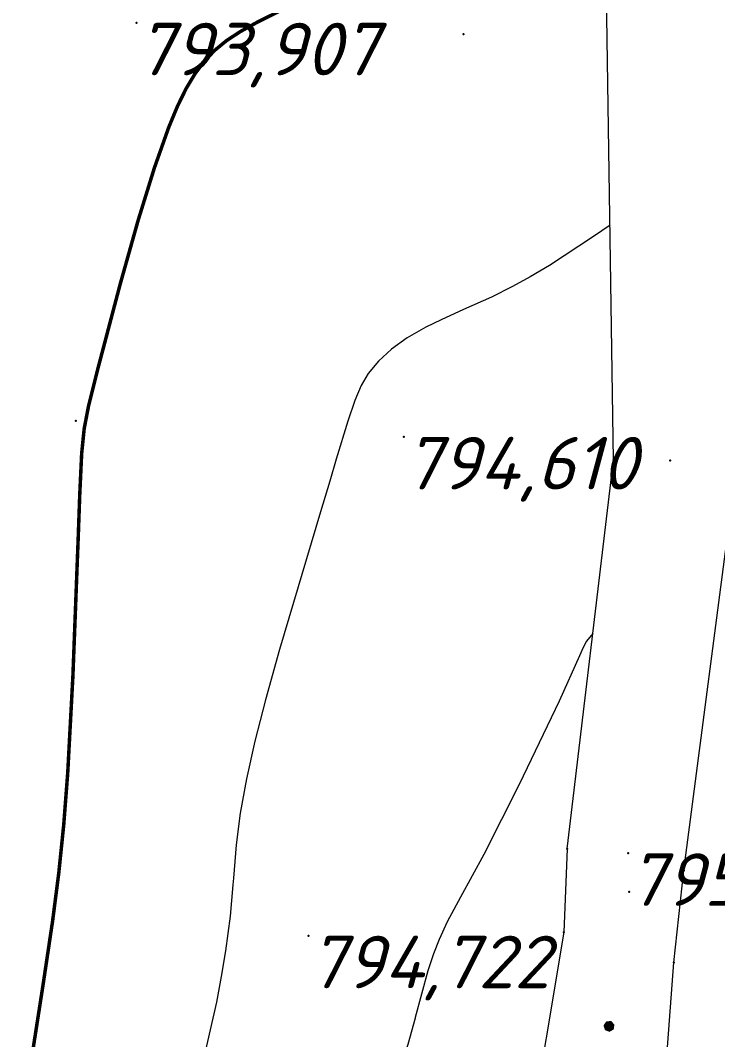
# Model space of a CAD drawing. Header units: metres. Extents: x 629572 to 645168, y 4785785 to 4790166.
# Drawn here: x 634853.11 to 634873.03, y 4788269.22 to 4788298.33 of the extents above; entities that cross this region are included whole.
import ezdxf

# ---------------------------------------------------------------- set-up
doc = ezdxf.new("R2010")
doc.units = ezdxf.units.M
doc.linetypes.add('Сплошная', pattern=[0])
for name, color, linetype in [('Горизонтали', 7, 'CONTINUOUS'), ('Дороги  грунтовые_ проселочные (бровка-сплошная)', 7, 'CONTINUOUS'), ('Дороги с покрытием (осевая линия)', 7, 'CONTINUOUS'), ('Нурсултан', 7, 'CONTINUOUS')]:
    doc.layers.add(name, color=color, linetype=linetype)
doc.styles.add('ISOCPEUR', font='isocpeui.ttf')

msp = doc.modelspace()

# ---------------------------------------------------------------- hatches: boundary and pattern name
at = {"layer": 'Дороги с покрытием (осевая линия)'}
msp.add_hatch(color=7, dxfattribs=at).paths.add_polyline_path([(634869.774, 4788269.63), (634869.771, 4788269.626), (634869.773, 4788269.622), (634869.782, 4788269.625), (634869.773, 4788269.622), (634869.808, 4788269.507), (634869.811, 4788269.498), (634869.813, 4788269.493), (634869.817, 4788269.491), (634869.857, 4788269.476), (634869.938, 4788269.444), (634869.943, 4788269.442), (634869.944, 4788269.443), (634869.947, 4788269.444), (634869.942, 4788269.453), (634869.947, 4788269.444), (634870.06, 4788269.51), (634870.064, 4788269.517), (634870.055, 4788269.518), (634870.064, 4788269.517), (634870.084, 4788269.646), (634870.081, 4788269.654), (634870.01, 4788269.731), (634869.992, 4788269.749), (634869.99, 4788269.751), (634869.989, 4788269.753), (634869.984, 4788269.752), (634869.933, 4788269.74), (634869.92, 4788269.737), (634869.984, 4788269.752), (634869.855, 4788269.742), (634869.855, 4788269.732), (634869.847, 4788269.738)])

# ---------------------------------------------------------------- linework, layer by layer
at = {"layer": 'Горизонтали', "color": 34, "linetype": 'Сплошная', "lineweight": 0, "const_width": 0.1, "elevation": 794, "flags": 128}
msp.add_lwpolyline([(634869.824, 4788301.533), (634869.648, 4788301.544), (634869.383, 4788301.553), (634869.117, 4788301.538), (634868.829, 4788301.499), (634868.521, 4788301.436), (634867.989, 4788301.289), (634867.201, 4788301.037), (634866.607, 4788300.847), (634866.275, 4788300.761), (634865.992, 4788300.72), (634865.795, 4788300.695), (634865.508, 4788300.631), (634865.133, 4788300.517), (634864.016, 4788300.106), (634862.857, 4788299.637), (634861.711, 4788299.147), (634860.715, 4788298.692), (634859.898, 4788298.289), (634859.387, 4788298.006), (634858.995, 4788297.747), (634858.664, 4788297.475), (634858.374, 4788297.171), (634858.104, 4788296.811), (634857.85, 4788296.387), (634857.602, 4788295.882), (634857.351, 4788295.277), (634856.941, 4788294.118), (634856.477, 4788292.62), (634855.966, 4788290.805), (634855.36, 4788288.51), (634855.345, 4788288.454), (634855.337, 4788288.422), (634855.061, 4788287.324), (634854.935, 4788286.665), (634854.864, 4788285.965), (634854.81, 4788284.817), (634854.767, 4788283.613), (634854.613, 4788279.603), (634854.465, 4788276.835), (634854.351, 4788275.352), (634854.209, 4788273.975), (634854.034, 4788272.615), (634853.762, 4788270.794), (634853.178, 4788267.045), (634852.777, 4788264.654), (634852.408, 4788262.762), (634852.111, 4788261.198), (634851.927, 4788259.868), (634851.732, 4788258.089), (634851.662, 4788257.407)], dxfattribs=at)
at = {"layer": 'Горизонтали', "color": 34, "linetype": 'Сплошная', "lineweight": 0, "true_color": 0xa55200, "flags": 128}
for points, elevation in [([(634869.959, 4788292.482), (634869.489, 4788292.162), (634868.225, 4788291.333), (634867.677, 4788291.004), (634867.176, 4788290.727), (634866.572, 4788290.428), (634865.772, 4788290.069), (634865.132, 4788289.783), (634864.692, 4788289.569), (634864.166, 4788289.265), (634863.718, 4788288.943), (634863.347, 4788288.602), (634863.052, 4788288.242), (634862.852, 4788287.903), (634862.67, 4788287.477), (634862.469, 4788286.886), (634862.139, 4788285.801), (634861.95, 4788285.175), (634861.685, 4788284.298), (634860.514, 4788280.363), (634860.114, 4788278.923), (634859.812, 4788277.745), (634859.573, 4788276.669), (634859.394, 4788275.684), (634859.276, 4788274.787), (634859.198, 4788273.829), (634859.185, 4788273.642), (634859.104, 4788272.745), (634858.97, 4788271.754), (634858.853, 4788271.02), (634858.713, 4788270.287), (634858.273, 4788268.381), (634857.799, 4788266.522), (634856.95, 4788263.152), (634856.416, 4788260.796), (634856.171, 4788259.515), (634855.966, 4788258.241), (634855.798, 4788256.955), (634855.624, 4788255.348), (634855.581, 4788254.926), (634855.503, 4788254.183), (634855.281, 4788251.905), (634855.221, 4788251.028), (634855.186, 4788250.209), (634855.176, 4788248.787), (634855.219, 4788246.917), (634855.244, 4788245.933), (634855.241, 4788245.381), (634855.213, 4788245.017), (634855.155, 4788244.785), (634855.05, 4788244.615), (634854.961, 4788244.516), (634854.806, 4788244.341), (634854.691, 4788244.169), (634854.591, 4788243.968), (634854.507, 4788243.735), (634854.416, 4788243.377), (634854.331, 4788242.915), (634854.18, 4788241.694), (634854.119, 4788240.839), (634854.119, 4788240.837), (634854.119, 4788240.837), (634854.139, 4788240.708), (634854.288, 4788240.426), (634854.293, 4788240.417), (634854.518, 4788239.995), (634854.658, 4788239.677), (634854.725, 4788239.435), (634854.718, 4788239.272), (634854.688, 4788239.221), (634854.639, 4788239.183), (634854.486, 4788239.147), (634854.26, 4788239.161), (634853.926, 4788239.229), (634853.833, 4788239.25), (634853.653, 4788239.282), (634853.548, 4788239.279), (634853.49, 4788239.241), (634853.462, 4788239.157), (634853.46, 4788238.995), (634853.5, 4788238.814), (634853.578, 4788238.624), (634853.694, 4788238.428), (634853.859, 4788238.203), (634854.098, 4788237.872), (634854.248, 4788237.603), (634854.342, 4788237.341), (634854.378, 4788237.082), (634854.359, 4788236.814), (634854.288, 4788236.504), (634854.166, 4788236.152), (634853.967, 4788235.683), (634853.809, 4788235.31), (634853.717, 4788235.018), (634853.689, 4788234.779), (634853.72, 4788234.567), (634853.819, 4788234.332), (634853.894, 4788234.193), (634854.057, 4788233.879), (634854.167, 4788233.6), (634854.247, 4788233.301), (634854.296, 4788232.98), (634854.316, 4788232.554), (634854.303, 4788232.023), (634854.164, 4788230.431), (634854.138, 4788230.173), (634854.041, 4788229.185), (634853.818, 4788227.054), (634853.684, 4788226.003), (634853.483, 4788224.32), (634853.4, 4788223.226), (634853.334, 4788221.878), (634853.323, 4788221.61), (634853.319, 4788221.522), (634853.314, 4788221.411), (634853.314, 4788221.391), (634853.313, 4788221.372)], 794.5), ([(634869.47, 4788280.823), (634869.421, 4788280.765), (634869.29, 4788280.596), (634869.187, 4788280.417), (634869.084, 4788280.186), (634868.503, 4788278.888), (634867.362, 4788276.51), (634866.356, 4788274.512), (634865.691, 4788273.288), (634865.307, 4788272.584), (634865.073, 4788272.084), (634864.914, 4788271.671), (634864.756, 4788271.188), (634864.39, 4788269.848), (634864.387, 4788269.836), (634864.184, 4788269.08), (634864.003, 4788268.513), (634863.794, 4788267.973), (634863.547, 4788267.444), (634863.009, 4788266.463), (634862.278, 4788265.128), (634861.997, 4788264.554), (634861.747, 4788263.992), (634861.364, 4788263.011), (634860.984, 4788261.88), (634860.615, 4788260.631), (634860.294, 4788259.381), (634860.14, 4788258.682), (634860.028, 4788258.048), (634859.811, 4788256.278), (634859.767, 4788255.867), (634859.601, 4788254.382), (634859.089, 4788249.615), (634858.991, 4788248.45), (634858.941, 4788247.521), (634858.926, 4788247.221), (634858.863, 4788246.822), (634858.808, 4788246.651), (634858.736, 4788246.492), (634858.66, 4788246.359), (634858.45, 4788245.971), (634858.229, 4788245.465), (634857.717, 4788244.108), (634857.265, 4788242.906), (634856.983, 4788242.273), (634856.851, 4788241.95), (634856.75, 4788241.405), (634856.611, 4788240.612), (634856.284, 4788239.128), (634856.17, 4788238.634), (634856.089, 4788238.232), (634856.084, 4788238.08), (634856.089, 4788238.062), (634856.158, 4788237.705), (634856.241, 4788237.092), (634856.433, 4788235.67), (634856.746, 4788233.493), (634856.98, 4788232.021), (634857.104, 4788231.387), (634857.211, 4788231.005), (634857.23, 4788230.951), (634857.239, 4788230.777), (634857.189, 4788230.195), (634857.15, 4788229.784), (634856.953, 4788227.613), (634856.801, 4788225.938), (634856.737, 4788225.25), (634856.68, 4788224.557), (634856.674, 4788223.888), (634856.717, 4788222.864), (634856.976, 4788219.131), (634857.085, 4788217.899), (634857.089, 4788217.86), (634857.088, 4788217.707), (634857.01, 4788217.639), (634856.846, 4788217.545), (634856.807, 4788217.523)], 795)]:
    msp.add_lwpolyline(points, dxfattribs=dict(at, elevation=elevation))
at = {"layer": 'Дороги  грунтовые_ проселочные (бровка-сплошная)', "color": 7, "linetype": 'Continuous', "lineweight": 0, "flags": 128}
for points in [[(634872.062, 4788274.054), (634873.589, 4788285.709), (634874.78, 4788302.853), (634875.287, 4788304.311), (634879.141, 4788304.254), (634878.863, 4788319.429)], [(634868.735, 4788274.669), (634870.06, 4788285.768), (634869.804, 4788302.867), (634868.295, 4788305.193), (634867.028, 4788305.518), (634866.276, 4788305.646), (634862.526, 4788305.516), (634856.059, 4788305.312)], [(634868.735, 4788274.669), (634868.639, 4788272.286), (634868.639, 4788272.286), (634867.615, 4788266.197), (634866.633, 4788260.434), (634865.736, 4788255.322), (634864.746, 4788250.096), (634864.311, 4788247.88), (634863.724, 4788244.876), (634863.305, 4788242.66), (634863.075, 4788241.313), (634862.936, 4788240.255), (634862.827, 4788239.119), (634862.756, 4788238.076), (634862.7, 4788236.909), (634862.634, 4788234.691)], [(634871.435, 4788266.835), (634871.783, 4788271.424), (634872.062, 4788274.054)]]:
    msp.add_lwpolyline(points, dxfattribs=at)
at = {"layer": 'Нурсултан', "color": 7}
for p in [(634856.426, 4788298.263, 7.23), (634865.775, 4788297.938, 7.534), (634854.699, 4788286.89, 7.31), (634864.068, 4788286.434, 7.933), (634870.06, 4788285.768, 8.195), (634871.681, 4788285.76, 8.222), (634868.735, 4788274.669, 8.481), (634870.475, 4788274.542, 8.584), (634872.062, 4788274.054, 8.585), (634870.501, 4788273.443, 8.625), (634861.343, 4788272.188, 8.045), (634868.639, 4788272.286, 8.599), (634871.783, 4788271.424, 8.637)]:
    msp.add_point(p, dxfattribs=at)

# ---------------------------------------------------------------- texts
at = {"layer": 'Нурсултан', "color": 251, "char_height": 1.5, "attachment_point": 1, "style": 'ISOCPEUR'}
for s, insert in [('793,907', (634856.426, 4788298.263, 7.23)), ('794,610', (634864.068, 4788286.434, 7.933)), ('795,261', (634870.475, 4788274.542, 8.584)), ('794,722', (634861.343, 4788272.188, 8.045))]:
    msp.add_mtext(s, dxfattribs=dict(at, insert=insert))

doc.saveas('drawing.dxf')
